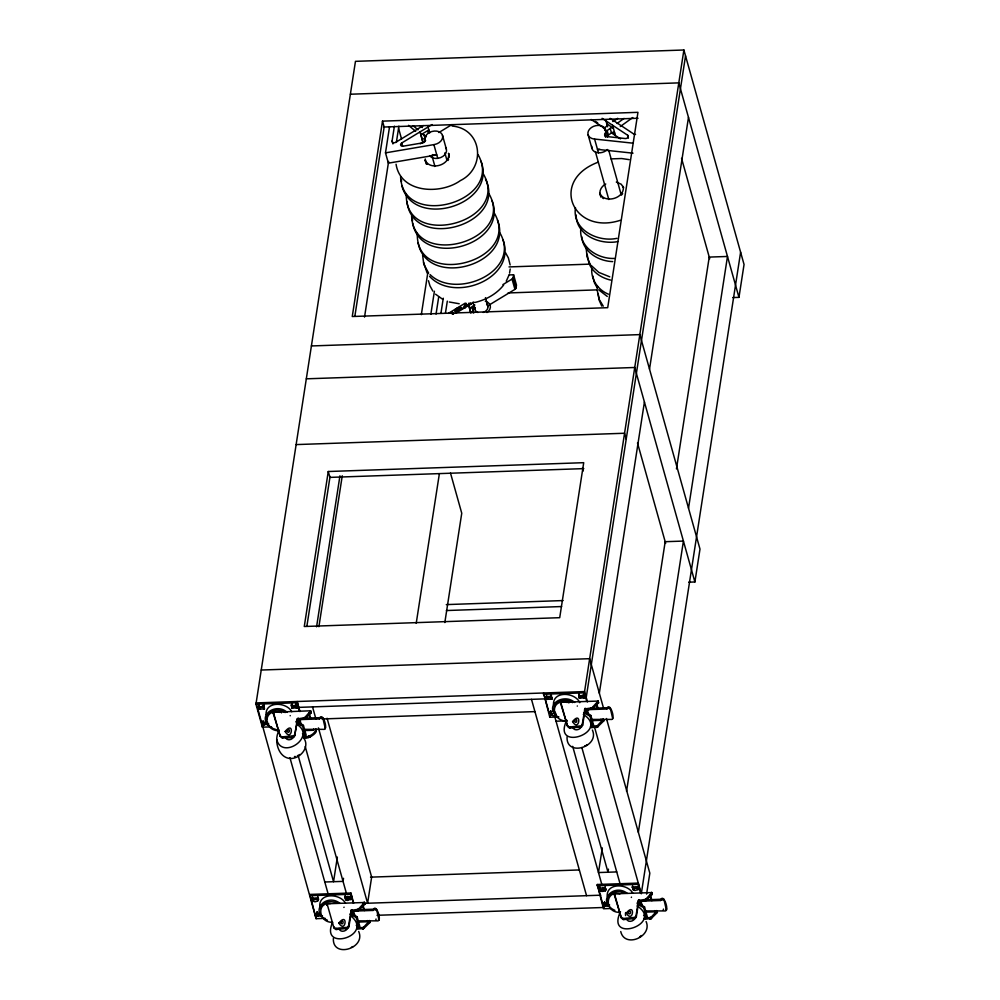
<?xml version="1.0" encoding="UTF-8"?>
<svg xmlns="http://www.w3.org/2000/svg" width="1000" height="1000" viewBox="0 0 1000 1000"><rect width="100%" height="100%" fill="white"/><g stroke="black" fill="none" stroke-linecap="round" stroke-linejoin="round"><path stroke-width="1.5" d="M290.188 715.8L290.225 715.588M344.087 907.188L343.875 907.425M303.288 737.525C310.637 746.112 300.738 758.612 290.863 758.487C278.1 758.475 273.212 739.362 279.363 730.1M333.375 938.363C332.2 958.725 366.275 948.388 358.688 931.475M567.075 736.925C565.9 757.3 599.975 746.95 592.388 730.037M400.588 176.537C402.612 230.525 504.988 201.475 477.95 154.475M401.45 181.838L401.5 179.8M411.6 215.787C413.625 269.788 515.988 240.725 488.95 193.738M412.45 221.1L412.512 219.062M422.612 255.05L423.775 264.237L428.625 273.038M425.25 158.95L425.675 161.838L427.325 164.3M412.575 223.113C421.613 269.913 509.2 245.05 491.975 200.463M580.737 229.262C579.225 247.325 598.062 259.188 614.438 258.438M586.237 248.9L587.062 256.863L589.825 263.575M591.75 268.525C590.875 279.613 598.237 290.138 608.425 294.175M631.337 897.45L631.475 897.087M406.325 194.112C404.462 250.387 511.075 222.213 483.45 174.1M417.325 233.375C415.475 289.65 522.087 261.475 494.462 213.363M449.1 157.525L448.587 153.375M510.2 269L509.562 273.113M575.462 207.587C571.975 229.85 597.925 242.463 616.925 238.337M597.25 288.15L597.475 286.1M311.2 712.6L310.375 710.8L273.35 712.262L280.212 736.363L281.863 737.875A2.587 1.9 -15.7 0 0 282.7 737.962L292.613 737.6L294.462 736.637L297.625 720.088L305.175 718.65L311.112 712.825L310.375 710.8M303.55 737.638C306.588 740.537 319.288 732.138 315.65 730.05M333.925 927.875L333.625 926.787L335.262 928.288A2.587 1.9 -15.7 0 0 336.112 928.388L347.6 927.288L348.625 925.575L351.125 910.387L358.288 909.275L364.487 902.5L327.062 903.763L333.925 927.875L335.575 929.388A2.587 1.9 -15.7 0 0 336.413 929.475L347.912 928.388L348.925 926.675L351.35 911.6L358.587 910.362L364.825 904.338L364.275 903.4M357.55 929.1L363.837 928.425L369.913 922.5L369.637 920.75L363.375 927.438L357.1 928.025M344.938 897.412C357.775 893.05 344.938 907.312 345.15 895.863M556.138 714.513C550.712 718.9 546.838 708.637 554.888 711.775M578.825 694.5L579.825 696.975L584.85 696.488M604.15 902.525L605.062 904.963L609.6 904.887M632.35 887.275C646.25 884.175 631.663 896.862 632.6 885.875M271.512 726.85L262.387 727.163L255.95 704.188L355.462 61.337L683.888 50L744.05 264.488L738.962 297.362L732.738 297.575M258.525 707.038L263.438 706.35L264.513 708.875L259.275 709.175L258.925 705.275M258.8 706.513L259.075 705.212M259.062 706.462L259.25 705.188M259.037 708.863L258.738 705.487M259.2 709.125C258.1 706.825 265.788 706.587 264.288 709.125M259.35 709.225L259.462 707.913M259.513 709.3L259.625 708M259.6 709.312L260.062 708.062L259.862 709.325M263.163 706.312L263.363 705.05M263.35 706.325L263.538 705.062M263.612 706.413L263.637 705.075M263.775 706.513L263.888 705.188M263.938 706.7L264.037 705.3M264 706.85L264.137 705.438M263.962 709.188L264.163 707.913M264.05 709.188L264.413 707.887M268.612 724.513L263.587 724.562L263.05 720.875M262.387 727.163L262.587 725.888M263.35 724.25L263.038 721.15M263.512 724.513L263.55 722.975M263.738 724.65L263.65 723.188M263.913 724.712L263.788 723.3M264.088 724.725L264.288 723.45L267.113 723.35M264.175 724.712L264.375 723.45M268.288 724.575L268.562 723.3M291.225 705.9L296.238 705.25L297.225 707.75L292.05 708.1L291.575 704.188M291.438 705.413L291.788 704.087M291.762 705.325L291.962 704.062M291.85 707.938L291.413 704.488M328.263 471.512L304.275 626.5L559.712 617.688L583.713 462.688L328.263 471.512L329.913 477.388L583.8 468.625M382.5 121.137L352.262 316.512L607.7 307.688L637.95 112.325L382.5 121.137L384.15 127.025L638.038 118.25M291.975 708.05L291.938 706.462M292.225 708.162L292.113 706.725M292.312 708.188L292.25 706.825M292.488 708.2L292.762 706.925L297.325 706.65L296.913 704.45L296.712 705.713M306.875 626.25L330.062 476.413M354.862 316.238L384.212 126.638M295.875 705.188L296.25 703.925M296.325 705.288L296.35 703.95M296.475 705.387L296.525 704.013M296.6 705.5L296.675 704.112M299.387 711.388L297.162 701.5L299.975 711.55M296.875 706.787L296.675 708.062L296.962 706.787M296.925 708.025L297.325 706.65M297.175 707.862L297.425 706.275M273.113 712.812L279.913 735.275L281.55 736.787A2.587 1.9 -15.7 0 0 282.4 736.875L293.888 735.775L294.913 734.062L297.4 718.875L304.575 717.763L310.688 710.925M432.3 154.613A9.075 6.637 -15.7 0 0 436.775 154.913L388.387 163.162L385.5 152.863L389.538 126.775M316.575 626.8L339.95 475.8M364.525 317.087L388.612 161.462M392.925 143.925L392.1 140.988L394.387 126.213M318.9 626.688L342.262 475.775M396.362 142.425L398.875 126.163M313.612 729.025L313.425 730.263L304.288 730.575M297.075 719.688L319.375 718.925C321.85 710.7 328.125 727.663 324.538 729.287A1.663 1.075 8.8 0 1 323.263 729.338L304.125 729.35M325.312 728.625L322.738 717.575M325.225 918.35L316.112 918.675L309.862 894.425L350.875 893.012L353.7 903.062M312.238 898.55C326.625 895.088 311.65 908.562 312.525 896.875M312.812 900.512L312.425 897.275M312.987 900.688L312.938 899.1M313.337 899.5L313.225 900.8L313.175 899.412M313.488 900.85L313.775 899.575L318.325 899.287L317.913 897.087M317.613 898.15L317.8 896.875L317.712 898.35M317.688 900.7L317.962 899.425M317.938 900.662L318.263 899.338M318.125 900.562L318.425 898.913M322.488 915.888L317.3 916.075L316.887 912.212M316.112 918.675L257.8 708.787M316.55 913.938L317.113 912.113M316.762 913.438L317.288 912.087M317.175 915.962L316.725 912.525M317.375 916.125L317.262 914.488M317.538 916.188L317.425 914.75M317.625 916.213L317.65 914.887M317.8 916.237L318.087 914.963L320.825 914.862M337.362 857.05L333.537 881.7L298.238 755.837M421.325 314.675L427.762 273.075M343.525 878.288L343.038 881.375L324.8 882M430.825 314.35L434.4 291.238M345.45 899.237L345.138 896.15M436.05 314.075L438.663 297.2M345.688 899.562L345.65 897.975M345.85 899.65L345.763 898.175M346.025 899.7L345.962 898.337M353.1 902.887L350.875 893.012M350.425 897.225L350.625 895.95M440.988 312.987L443.275 298.212M350.475 899.562L351.138 897.788L350.775 899.475M350.637 899.538L350.913 898.238M445.475 312.95L447.312 301.137M367.325 920.537L367.137 921.762L358 922.075M416.213 623.325L439.338 473.95M350.788 911.2L373.088 910.425C375.562 902.2 381.838 919.175 378.25 920.8A1.663 1.075 8.8 0 1 376.975 920.85L357.837 920.863M379.025 920.138L376.45 909.087M375.85 920.25L376.037 919.013M444.825 622.55L461.75 513.225L450.487 473.062M488.85 305.2L514.938 289.363A2.45 1.8 -15.7 0 0 516.038 287.9L513.15 277.6L513.587 274.775L509 274.938M516.038 287.9L516.475 285.087L513.587 274.775M558.925 716.925L549.8 717.237L543.55 692.987M551.7 699.2L552.125 697.475L551.625 699.225L546.675 699.25L545.913 696.963L546.663 695.263M546.55 699.137L546.638 697.663L552.137 697.613M546.75 699.3L546.812 697.925M546.925 699.375L547.038 698.075M547.013 699.388L547.388 698.138M547.275 699.4L547.475 698.138M546.462 696.538L550.575 696.388L550.775 695.125M551.938 698.888L550.95 695.138M551.025 696.488L551.05 695.15M551.175 696.587L551.3 695.263M551.35 696.775L551.45 695.375M551.575 697.987L551.375 699.262L551.825 697.962M550.225 712.35L550.462 710.95L550.25 712.5M549.8 717.237L550 715.962M550.763 714.325L550.438 711.225M550.925 714.587L550.95 713.05M551.15 714.725L551.025 713.188M551.325 714.775L551.263 713.413M578.638 695.975L583.562 695.288L584.637 697.825L579.462 698.162L578.987 694.262M578.925 695.45L579.2 694.163M579.175 695.4L579.375 694.137M579.212 697.938L579.35 696.538M579.388 698.125L579.462 696.737M579.663 696.9L579.625 698.238L579.913 696.988M579.9 698.275L580.175 697M583.288 695.263L583.663 694M583.65 695.325L583.75 694.025M583.812 695.4L583.938 694.087M584.062 695.65L584.087 694.188M586.788 701.462L584.375 692.837L683.888 50M584.125 695.788L584.263 694.375M584.087 698.138L584.375 696.862M584.338 698.1L584.675 696.762M584.538 697.987L584.837 696.35M586.225 697.45L685.537 55.875M567.312 725.35L568.962 726.862A2.587 1.9 -15.7 0 0 569.812 726.95L581.3 725.85L582.325 724.137L584.812 708.95L591.975 707.837L598.175 701.062L560.763 702.337L567.625 726.438L569.275 727.95A2.587 1.9 -15.7 0 0 570.112 728.037L581.613 726.95L582.625 725.238L585.037 710.163L592.288 708.925L598.513 702.9L597.975 701.963M599.338 693.2L644.425 402M649.513 369.125L688.487 117.387M601.025 719.1L600.837 720.337L591.7 720.65M584.487 709.762L606.788 709C609.263 700.763 615.538 717.738 611.95 719.362A1.663 1.075 8.8 0 1 610.675 719.412L591.538 719.425M612.725 718.7L610.15 707.65M602.3 847.9L598.488 872.55L616.737 871.925M611.112 908.487L603.513 908.75L597.275 884.5L638.288 883.088L640.512 892.962M599.65 888.612L599.938 886.95C597.45 896.9 614.712 886.888 599.85 888.125M600.225 890.588L599.837 887.35M600.4 890.763L600.35 889.175M600.55 890.85L600.525 889.438M600.725 890.9L600.662 889.538M600.988 890.913L601.188 889.638L605.538 889.475M605.062 888.288L605.163 886.888M605.125 888.425L605.262 887.013M605.087 890.775L605.375 889.5M608.462 869.137L607.987 872.225L572.688 746.35M605.337 890.738L605.675 889.412M605.538 890.625L605.837 888.988M609.5 906.162L604.712 906.15L604.3 902.288M603.962 904.013L604.525 902.188M604.175 903.512L604.7 902.163M604.587 906.038L604.675 904.562M604.788 906.2L604.837 904.825M605.062 904.963L604.95 906.263L605.237 905.025M605.212 906.312L605.5 905.037M626.538 791.312L665.188 541.7L683.425 541.075L638.35 832.275M676.45 468.913L709.237 257.087L727.487 256.462L688.525 508.2M632.35 887.487L632.55 886.225L633.538 888.475L638.488 888.175M632.863 889.312L633.062 888.05L633.038 889.575M633.263 889.712L633.3 888.363M633.438 889.775L633.538 888.475M633.612 889.788L633.812 888.525M633.7 889.788L633.888 888.512M637.837 887.3L637.975 885.888M637.8 889.638L638.088 888.375M638.05 889.613L638.325 888.312M638.188 889.55L638.55 887.862M621.038 916.862L622.675 918.363A2.587 1.9 -15.7 0 0 623.525 918.462L635.013 917.362L636.038 915.65L638.525 900.462L645.7 899.35L651.888 892.575L614.475 893.838L621.337 917.95L622.987 919.463A2.587 1.9 -15.7 0 0 623.825 919.55L635.325 918.462L636.337 916.75L638.75 901.675L646 900.438L652.237 894.412L651.688 893.475M740.612 252.213L641.287 893.787L594.625 727.425M646.587 894.1L649.825 873.175L606.45 718.525M688.675 582.188L694.9 581.975L699.987 549.1L639.837 334.613L311.4 345.95M654.737 910.612L654.55 911.838L645.413 912.15M638.2 901.275L660.5 900.5C662.975 892.275 669.25 909.25 665.662 910.875A1.663 1.075 8.8 0 1 664.388 910.925L645.25 910.938M666.438 910.212L663.863 899.163M663.263 910.312L663.45 909.087M326.825 904.325L327.137 905.413L327.25 903.637M332.388 923.1L332.45 921.762M567.625 726.438L560.85 704.075L561.163 702.138M566.25 720.3L565.612 721.05M621.337 917.95L614.562 895.575L615.288 894.725M619.325 912.562L619.963 911.812M319.375 718.925L320.712 717.975L322.55 718.812M373.088 910.425L374.425 909.488L376.262 910.325M606.788 709L608.125 708.05L609.963 708.888M660.5 900.5L661.838 899.562L663.675 900.4M347.85 927.113C347.425 931.338 340.075 933.238 339.062 928.462M625.388 913.6L625.7 912.55M635.25 917.188C634.837 921.413 627.487 923.312 626.462 918.538M369.975 922.387L369.5 920.6M591.237 727.675L597.537 726.988L603.612 721.062L603.337 719.312L597.075 726L590.5 726.663M320.487 908.562C321.987 901.363 331.35 900.387 337.025 903.025M465.2 307.95L465.175 306.163L470.962 303.25L471.25 304.275L465.325 305.1L464.412 307.5M278.3 730.588L278.512 732.062L278.538 730.35M466.062 304.587L465.688 306.537L468.038 305.125L466.062 304.587L465.688 306.537M508.988 275.163L506.25 281.212M577.35 705.987L577.263 706.087M466.525 304.375L466.238 303.35L465.037 304.075L463.675 307.675L464.913 306.925M448.587 159.325L448.013 160.5M453.65 313.55C452.075 313.012 453.525 311.8 451.087 312.538M458.45 311L458.162 309.975L462.738 308.25L459.637 309.075C464.412 305.8 455.15 307.712 454.738 310.325L455.025 311.35L460.163 308.263L461.512 308.6M316.2 730.987L315.475 728.962L315.775 730.05M459.188 308.7L460.112 308.8L456.525 310.912L456.987 311.413L460.25 309.312L459.325 309.212M295.875 721.488L298.587 722.087L299.862 719.6L301.438 725.2M637 903.075L639.712 903.675L640.987 901.175L642.175 905.387M641.25 935.525L639.5 937.163M566.45 721.425L565.938 722.237L565.662 720.75M605.612 137.213L604.85 134.15A9.075 6.637 -15.7 0 0 605.525 129.75L605.388 129.338A9.075 6.637 -15.7 0 0 601.175 125.8L600.65 125.662A9.075 6.637 -15.7 0 0 588.513 130.762A9.075 6.637 -15.7 0 0 594.038 139L633.212 143.2M325.5 727.387L324.725 728.062M379.212 918.9L378.438 919.575M666.625 908.975L665.85 909.65M474.338 304.762A9.075 6.637 -15.7 0 0 473.7 305.587L473.5 305.887A9.075 6.637 -15.7 0 0 472.75 310.413L473.425 312.812M293.812 736.663C292.575 739.762 287.462 741.2 285.625 737.913M332.5 922.588C319.637 952.15 373.762 935.925 351.613 916.562M566.775 720.175C551.287 752.7 611.263 732.212 583.325 714.4M581.225 726.737C579.975 730.263 573.6 731.325 572.75 727.025M620.487 911.675C605 944.2 664.987 923.725 637.05 905.9M622.65 193.6L621.888 194.737M503.625 285.075C496.587 294.012 486.112 299.8 475.15 302.413M299.775 754.525L297.362 755.8M587.188 744.6L586.425 745.325M303.688 737.613L303.387 736.513C307.85 738.225 316.05 733.312 315.688 729.025M644.812 919.188L644.5 918.1L650.95 917.412L657.05 910.825L657.375 912.463L651.25 918.5L644.525 919.275M303.425 725.387L306.188 735.2L305.325 735.888L302.575 726.075L303.425 725.387L298.587 722.087M590.837 715.462L593.6 725.275L592.737 725.962L589.987 716.15L590.837 715.462L585.988 712.163L587.275 709.675L588.462 713.875M357.15 916.888L359.9 926.712L359.038 927.4L356.287 917.588L357.15 916.888L352.3 913.6L353.575 911.1L354.762 915.312M644.55 906.963L647.312 916.787L646.45 917.475L643.7 907.663L644.55 906.963L639.712 903.675M353.013 946.55L351.413 947.275M617.725 118.325L614.062 120.962A2.45 1.8 -15.7 0 1 612.725 121.512M605.562 131.075A9.075 6.637 -15.7 0 1 606.2 132.238L606.275 132.413A2.45 1.8 -15.7 0 1 607.163 130.575L610.175 128.4A2.45 1.8 -15.7 0 1 613.288 128.1L606.788 123.8A2.45 1.8 -15.7 0 1 606.438 126.45L604.188 128.075A2.45 1.8 -15.7 0 1 603.488 128.45M624.038 118.413L617.8 122.912A2.45 1.8 -15.7 0 0 617.175 123.537M607.288 136.337A9.075 6.637 -15.7 0 1 607.463 136.738L607.537 136.925A2.45 1.8 -15.7 0 1 608.425 135.087L611.438 132.912A2.45 1.8 -15.7 0 1 614.55 132.6M620.312 126.525L632.788 117.525M428.038 127.037L429.688 132.95M434.688 166.45L435.337 166.038M605.737 184.013C601.425 186.163 597.9 192.062 601.175 196.488M423.312 125.575L395.788 142.287A2.45 1.8 -15.7 0 1 393.212 142.613A2.45 1.8 -15.7 0 1 392.1 140.988M385.5 152.863L434.475 144.512A9.075 6.637 -15.7 0 0 442.612 135.8A9.075 6.637 -15.7 0 0 431.938 131.488L431.375 131.662A9.075 6.637 -15.7 0 0 426 135.525L425.737 135.95A9.075 6.637 -15.7 0 0 425.05 140.35L425.087 140.475A2.45 1.8 -15.7 0 1 422.837 142.838L403.162 146.188A2.45 1.8 -15.7 0 1 400.725 145.238A2.45 1.8 -15.7 0 1 401.725 143L432.075 124.575M420.275 143.812L425.65 140.55M438.888 132.513L451.938 124.588M448.35 313.4L465.238 303.137M456.525 310.912L458.4 309.788M460.625 309.675L459.925 310.1L459.462 308.55M455.6 313.325L474.062 302.125M502.912 284.6L512.05 279.062A2.45 1.8 -15.7 0 0 513.15 277.6M474.875 305.025L469.6 308.225A2.45 1.8 -15.7 0 1 472.65 308.312L473.488 311.325M451.375 313.562L453.15 313.538M586.112 745.512L584.775 745.875M597.888 162.288C548.925 180.863 573.088 235.613 620.312 220.312M429.675 155.662A9.075 6.637 -15.7 0 0 437.738 158.35L438.325 158.25A9.075 6.637 -15.7 0 0 445.588 147.55M294.475 756.562L295.212 756.45M611.025 158.887L621.625 158.525L629.175 159.65M617.85 241.6C600.163 244.988 576.337 235.487 576.087 214.938M330.438 903.538C316.188 902.262 318.762 921.85 331.112 922.237M350.375 94.225L678.8 82.875L738.962 297.362M509 266.925L590.188 264.125M508.075 292.95L597.062 289.875M306.312 378.825L634.738 367.488L694.9 581.975M296.137 444.588L624.562 433.25L626.213 439.125M446.287 604.6L563.075 600.562M446.375 610.538L561.613 606.55M261.238 670.037L589.663 658.688L603.5 708.037M255.95 704.188L296.962 702.763M543.362 694.262L584.375 692.837M295.15 707.5L545.75 698.85M304.438 718.213L319.575 717.688M591.838 708.288L606.975 707.763M305 718.512L307.838 718.425M322.188 718.962L534.925 711.612M267.475 721.7L262.838 722.425M555.887 713.375L551.438 713.487M556.038 721.213L566.688 720.837M370.538 877.15L579.25 869.95M309.662 895.688L350.675 894.275M597.075 885.763L638.088 884.35M350.675 898.3L346.125 898.413M363.038 903.4L600.825 895.188M358.15 909.725L373.288 909.2M645.562 899.8L660.7 899.275M646.125 900.1L648.962 900M317.087 913.35L319.825 913.263M604.5 903.425L607.238 903.337M377.013 915.3L604.263 907.463M468.6 303.3L470.962 303.25M466.2 305.1L468.038 305.125M607.425 149.512A9.075 6.637 -15.7 0 1 598.45 152.8L597.888 152.738A9.075 6.637 -15.7 0 1 591.788 146.275M612.737 261.6C598.538 261.188 582.938 251.9 581.712 236.575M459.2 303.75L449.288 301.988M633.013 153.175L597.487 149.362A9.075 6.637 -15.7 0 0 599.8 149.288M567.325 702.463C549.425 698.188 551 721.413 566.938 721.05M279.913 712.387C263.888 708.125 262.362 728.925 277.4 730.738M619.975 893.85C604.938 889.975 604.4 911.675 618.525 912.312M651.812 893.475L651.5 892.387L652.237 894.412M452.075 126.037C482.488 128.675 486.213 167.963 460.35 180.613C440.513 194.862 400.55 193.3 396.062 164.213M616.3 182.062L621.263 184.262L623.575 187.7L623.225 186.475C625.262 198.337 604.35 204.25 599.788 193.162L600.913 197.138M609.788 276.837L598.862 272.413L590.962 265.262M610.7 280.1C602.163 278.113 593.787 273.137 589.775 265.075M624.438 893.1C618.237 889.775 606.688 892.412 607.987 901.1M273.762 728.763L277.238 729.938M583.638 712.663L589.987 716.15M296.225 722.588L302.575 726.075M637.35 904.175L643.7 907.663M349.938 914.1L356.287 917.588M597.9 700.9L598.513 702.9M459.787 308.463L460.2 309.413M572.6 702.613C566.45 697.987 553.038 699.987 554.275 709.587M285.188 712.55C279.05 707.913 265.637 709.912 266.863 719.513M607.263 296.438L598.675 289.788M442.713 299.325L435.562 294.2M574.675 702.475C563.875 692.375 542.5 705.512 558.05 717.038M627.35 893.388C613.425 882.513 595.763 902.1 614.888 910.337M287.262 712.4C274.688 701.025 254.075 718.413 272.712 728.162M339.938 903.312C326.025 892.438 308.363 912.025 327.475 920.263M612.587 125.275L615.363 135.5M656.812 910.612L657.375 912.463L656.712 910.575M610.138 118.362L633.825 134.062A2.45 1.8 -15.7 0 0 635.55 134.4M602.1 118.325L627.6 135.2L628.425 138.15M595.425 121.388L597.7 122.888M613.812 133.562L614.963 134.325M591.138 119.462L604.987 128.625M620.487 138.887L611.475 132.925L610.175 128.4M603.488 198.575L602.438 197.825M605.975 120.9L607.638 126.8M297.9 725.05C315.725 737.487 281.775 760.2 276.637 739.312M590.85 724.525L592.737 725.962M643.612 915.312L646.45 917.475M302.488 733.725L305.325 735.888M356.2 925.238L359.038 927.4M420.087 125.65L422.388 127.575M413.237 125.812L418 129.812M428.375 132.6A2.45 1.8 -15.7 0 1 428.85 129.938L420.938 134.738A2.45 1.8 -15.7 0 1 423.988 134.838L426.362 136.812M408.537 125.337L415.688 131.325M430.062 274.575C455.825 300.163 522.013 271.462 499.963 233M592.212 723.85L593.6 725.275M429.538 276.312C454.15 303.463 517.2 278.325 502.987 239.725M454.738 310.325L456.388 312.1L457.612 311.35L456.987 310.688L457.275 311.712M603.263 306.15L599.062 299.237L597.2 290.188M579.775 702.675C575.138 692.15 553.05 690.462 553.45 704.613M632.888 893.312C627.8 883.5 606.638 882.438 607.163 896.125M291.762 711.725C286.675 701.912 265.512 700.863 266.038 714.538M345.475 903.238C340.4 893.425 319.225 892.362 319.75 906.05M597.388 288.163L594.475 282.875L592.725 275.837M505.475 252.625L508.387 257.925L510.138 264.95M432.837 291.062L429.925 285.763L428.475 280.712M601.763 306.1L599.338 300.613L598.112 293.463M485.5 179.075C507.688 224.9 412.45 251.912 406.95 201.462M427.113 273L423.587 262.362M480.975 161.213C497.713 204.875 413.75 230.225 401.863 185.825M497.488 220.1C514.712 264.688 427.113 289.55 418.075 242.738M448.5 153.512L448.925 154.6M472.775 310.525L472.887 310.825A9.075 6.637 -15.7 0 0 474.125 312.663M588.962 263.238L587.1 254.2M646.1 921.538C652.8 936.525 624.663 948.675 620.75 931.55M625.375 914.65L625.662 915.612M681.538 158.325L709.712 258.75M607.163 130.575L608.425 135.087M605.462 129.512L607.537 136.925M608.713 150.225L621.275 195M594.587 139.062L598.45 152.8M595.4 151.75L608.8 199.513M588.075 134.725L591.925 148.463M637.487 442.938L665.65 543.362M582.475 467.912L583.325 470.938M512.05 279.062L514.938 289.363M442.512 135.375L446.362 149.113M444.862 152.887L446.962 160.35M485.475 297.663L487.987 306.613M598.1 701L598.575 702.788M603.2 719.163L603.663 720.95M651.812 892.5L652.288 894.3M603 719.062L603.612 721.062M597.788 700.875L598.088 701.963M596.638 703.45L598.237 709.137M650.35 894.95L651.95 900.65M596.45 704.675L597.638 708.95M650.163 896.188L651.363 900.45M592.425 707.513L592.737 708.6M597.525 725.675L597.825 726.775M646.137 899.025L646.45 900.113M651.237 917.188L651.538 918.275M592.288 707.625L592.587 708.725M597.375 725.788L597.688 726.888M646 899.137L646.3 900.238M651.087 917.3L651.4 918.4M592.137 707.738L592.288 708.925M597.225 725.9L597.388 727.087M645.85 899.25L646 900.438M650.95 917.412L651.1 918.6M433.888 144.613L437.738 158.35M591.825 707.925L592.125 709.013M596.912 726.087L597.225 727.188M645.537 899.438L645.837 900.525M650.625 917.6L650.938 918.688M591.65 708L591.962 709.1M596.75 726.162L597.05 727.262M645.362 899.513L645.675 900.612M650.462 917.675L650.775 918.775M591.487 708.075L591.788 709.163M596.575 726.237L596.888 727.325M645.2 899.587L645.5 900.675M650.288 917.75L650.6 918.838M591.312 708.125L591.625 709.225M596.413 726.287L596.712 727.387M645.025 899.638L645.337 900.738M650.125 917.8L650.425 918.9M591.138 708.175L591.45 709.275M596.237 726.338L596.538 727.438M644.85 899.688L645.163 900.775M649.95 917.85L650.25 918.95M590.788 708.238L591.275 709.312M595.887 726.4L596.362 727.475M644.5 899.75L644.987 900.812M649.6 917.913L650.075 918.975M587.487 701.95L584.575 691.575L256.15 702.913L257.387 707.325M431.975 155.912L434.913 166.35M473 302.175L475.087 309.637M473.575 305.775L474.275 308.3M639.412 899.938L639.712 901.025M639.263 899.963L639.575 901.062M644.362 918.125L644.663 919.225M585.413 708.5L585.575 709.663M639.125 900.013L639.3 901.175M585.138 708.65L585.45 709.737M638.862 900.15L639.163 901.25M423.988 134.838L425.25 139.338A2.45 1.8 -15.7 0 0 422.2 139.25M585.025 708.737L585.225 709.938L584.75 708.45M638.737 900.25L638.938 901.438M638.462 899.963L638.837 901.55M584.738 709.075L584.925 710.425M638.45 900.588L638.638 901.938M470.863 312.738L468.787 305.325L470.712 312.762M426.262 164.037L425.15 160.062C429.675 170.925 449.8 165.512 448.713 153.938M465.037 304.075L465.325 305.1M465.175 306.163L465.462 307.188M582.325 724.137L582.625 725.238M636.038 915.65L636.337 916.75M579.375 726.612L579.675 727.712M633.088 918.125L633.4 919.225M461.3 307.775L461.587 308.8M461.188 308.012L461.15 309.325L460.863 308.3M460.613 307.05L460.9 308.075M460.3 307.075L460.588 308.1M459.875 307.238L460.163 308.263M459.65 308.463L460.05 309.538M581.85 747.537L620.1 883.925M568.575 701.875L568.888 702.962M569.812 726.95L570.112 728.037M623.525 918.45L623.825 919.55M453.275 312.887L453.562 313.913M452.812 312.375L453.275 313.925M452.762 312.712L453.05 313.738M452.4 312.038L452.825 313.975M452.088 312.062L452.375 313.087M451.65 312.225L451.938 313.25M566.562 721.4L566.15 720.325L566.25 721.525M614.763 893.675L615.175 894.737M560.95 702.2L561.163 703.363M614.663 893.713L614.875 894.862M560.763 702.337L560.925 703.587M565.862 720.5L566.025 721.75M614.475 893.838L614.637 895.1M560.575 702.588L560.825 703.975M614.288 894.1L614.538 895.487M619.35 912.362L619.637 913.65M398.612 128.5L401.55 138.988M401.725 143L402.55 145.95M554.775 716.7L601.85 884.562M602.7 887.55L603.538 890.55M543.962 694.425L548.387 710.225M597.275 884.5L603.312 906.038M531.487 699.338L586.55 895.675M327.088 718.25L371.65 877.113L367.6 903.238L318.412 727.887M312.538 706.9L315.975 719.175M315.788 729.087L316.288 730.763M364.4 902.425L364.913 904.112M310.487 710.825L311.112 712.825M364.2 902.337L364.825 904.338M369.3 920.5L369.913 922.5M364.087 902.312L364.4 903.4M309.225 713.375L310.825 719.062M362.938 904.875L364.538 910.575M308.637 713.175L310.238 718.875M362.75 906.112L363.95 910.387M305.012 717.438L305.325 718.525M310.113 735.6L310.413 736.7M358.725 908.95L359.038 910.037M304.875 717.55L305.175 718.65M309.962 735.713L310.275 736.812M358.587 909.062L358.9 910.163M304.725 717.663L305.038 718.75M309.825 735.825L310.125 736.925M358.438 909.175L358.75 910.263M363.537 927.337L363.837 928.425M304.575 717.763L304.713 718.95M309.662 735.925L309.812 737.113M358.288 909.275L358.425 910.45M363.375 927.438L363.525 928.612M304.237 717.925L304.55 719.025M309.337 736.087L309.65 737.188M357.962 909.438L358.263 910.537M363.05 927.6L363.363 928.7M304.075 718L304.375 719.087M309.163 736.162L309.475 737.25M357.788 909.513L358.1 910.6M362.887 927.675L363.188 928.763M303.9 718.05L304.212 719.15M309 736.225L309.3 737.312M357.612 909.562L357.925 910.662M362.713 927.725L363.013 928.825M303.725 718.1L304.037 719.2M308.825 736.263L309.125 737.362M357.438 909.613L357.75 910.713M362.537 927.775L362.837 928.875M303.55 718.138L303.863 719.237M308.65 736.3L308.95 737.4M357.262 909.65L357.575 910.738M362.362 927.812L362.663 928.9M303.375 718.162L303.688 719.25M308.475 736.325L308.775 737.425M357.088 909.675L357.4 910.763M362.188 927.837L362.488 928.925M298.288 718.35L298.6 719.45M352 909.862L352.312 910.95M298.137 718.388L298.45 719.475M351.863 909.887L352.163 910.987M298 718.425L298.312 719.525M351.712 909.938L352.025 911.038M297.863 718.487L298.038 719.663L297.613 718.662M351.575 910L351.75 911.175M351.325 910.175L351.637 911.263M297.5 718.763L297.712 719.975M305.212 746.5L346.413 893.375M347.25 896.375L348.088 899.375M351.213 910.275L351.425 911.488M297.325 719L297.562 720.225M351.037 910.512L351.275 911.725M297.213 719.25L297.512 720.35M350.925 910.763L351.225 911.862M294.913 734.062L295.212 735.163M348.625 925.575L348.925 926.675M291.962 736.538L292.275 737.638M345.675 928.05L345.988 929.15M281.163 711.8L281.475 712.887M289.913 757.625L328.162 894.013M282.4 736.875L282.7 737.962M336.112 928.388L336.413 929.475M279.913 735.275L280.212 736.363M273.275 712.337L273.587 713.425M327.062 903.763L327.3 904.938M273.212 712.425L273.412 713.812M326.925 903.938L327.137 905.312M332.013 922.1L332.225 923.475M627.6 135.2A2.45 1.8 -15.7 0 1 627.913 137.387A2.45 1.8 -15.7 0 1 625.15 138.525L606.312 136.5A2.45 1.8 -15.7 0 1 604.788 134.275M604.625 130.075A9.075 6.637 -15.7 0 1 604.975 130.387M486.35 301.65A9.075 6.637 -15.7 0 1 487 312.538M485.325 301.35A9.075 6.637 -15.7 0 1 485.85 301.488M486.6 304.237A6.625 4.85 -15.7 0 1 483.237 312.45M477.925 312.5A6.625 4.85 -15.7 0 1 475.175 307.488M471.463 312.488A2.45 1.8 -15.7 0 1 473.325 312.488M285.163 731.513C291.962 742.975 294.738 719.613 285.163 731.513M286.85 731.025C289.762 735.638 290.712 726.112 286.85 731.025M338.875 923.025C345.675 934.475 348.45 911.125 338.875 923.025M340.562 922.537C343.475 927.15 344.425 917.625 340.562 922.537M572.575 721.587C579.375 733.05 582.15 709.688 572.575 721.587M574.263 721.1C577.175 725.713 578.125 716.188 574.263 721.1M626.287 913.1C633.088 924.55 635.862 901.2 626.287 913.1M627.975 912.613C630.887 917.225 631.838 907.7 627.975 912.613M346.4 898.45L346.2 899.712L346.488 898.438M551.7 713.525L551.5 714.8L551.788 713.525M363.825 927.113L363.988 928.325L363.825 927.113M420.125 131.838L422.875 142.225L420.125 131.838M586 709.525L585.7 708.425L585.862 709.55"/></g></svg>
